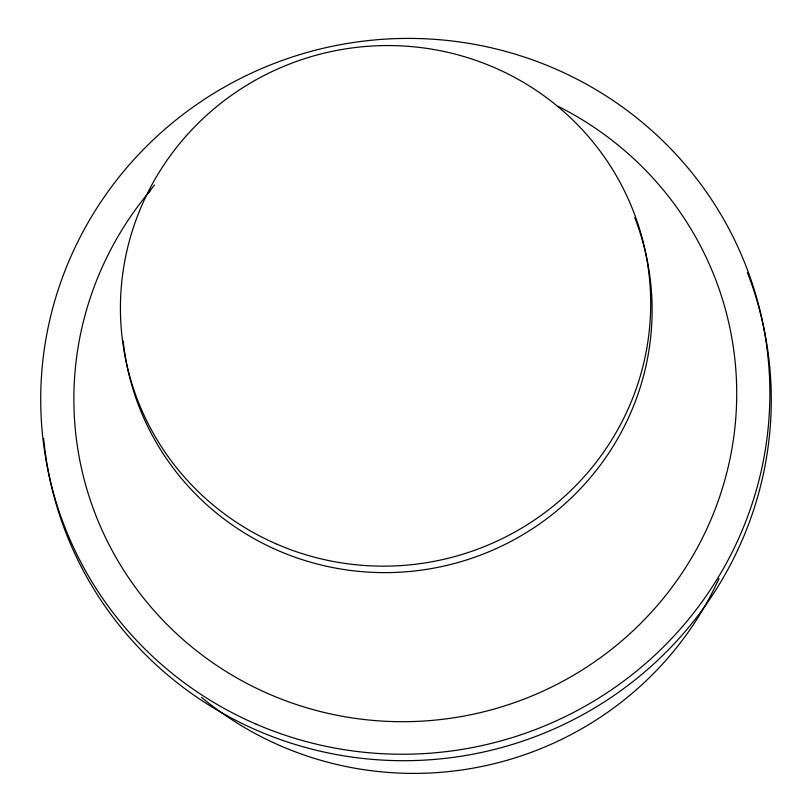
<?xml version="1.0" encoding="UTF-8"?>
<svg xmlns="http://www.w3.org/2000/svg" width="812" height="812" viewBox="0 0 812 812"><rect width="100%" height="100%" fill="white"/><g stroke="black" fill="none" stroke-linecap="round" stroke-linejoin="round"><path stroke-width="1.22" d="M148.231 193.073L154.392 185.014M719.016 578.57A331.732 325.074 -12.3 0 1 201.528 697.386M747.385 272.517A364.903 357.574 -12.3 0 1 489.088 750.745A364.903 357.574 -12.3 0 1 43.665 438.592M557.986 106.281A331.732 325.074 -12.3 0 1 687.723 564.238A331.732 325.074 -12.3 0 1 212.013 662.237A331.732 325.074 -12.3 0 1 150.646 190.191M634.74 217.575A265.382 260.053 -12.3 0 1 448.244 565.061A265.382 260.053 -12.3 0 1 123.221 341.081M256.196 724.162A364.903 357.574 -12.3 0 0 767.969 356.772A364.903 357.574 -12.3 0 0 191.723 108.037A364.903 357.574 -12.3 0 0 256.196 724.162M277.136 544.284A265.382 260.053 -12.3 0 0 649.326 277.095A265.382 260.053 -12.3 0 0 230.243 96.192A265.382 260.053 -12.3 0 0 277.136 544.284"/></g></svg>
